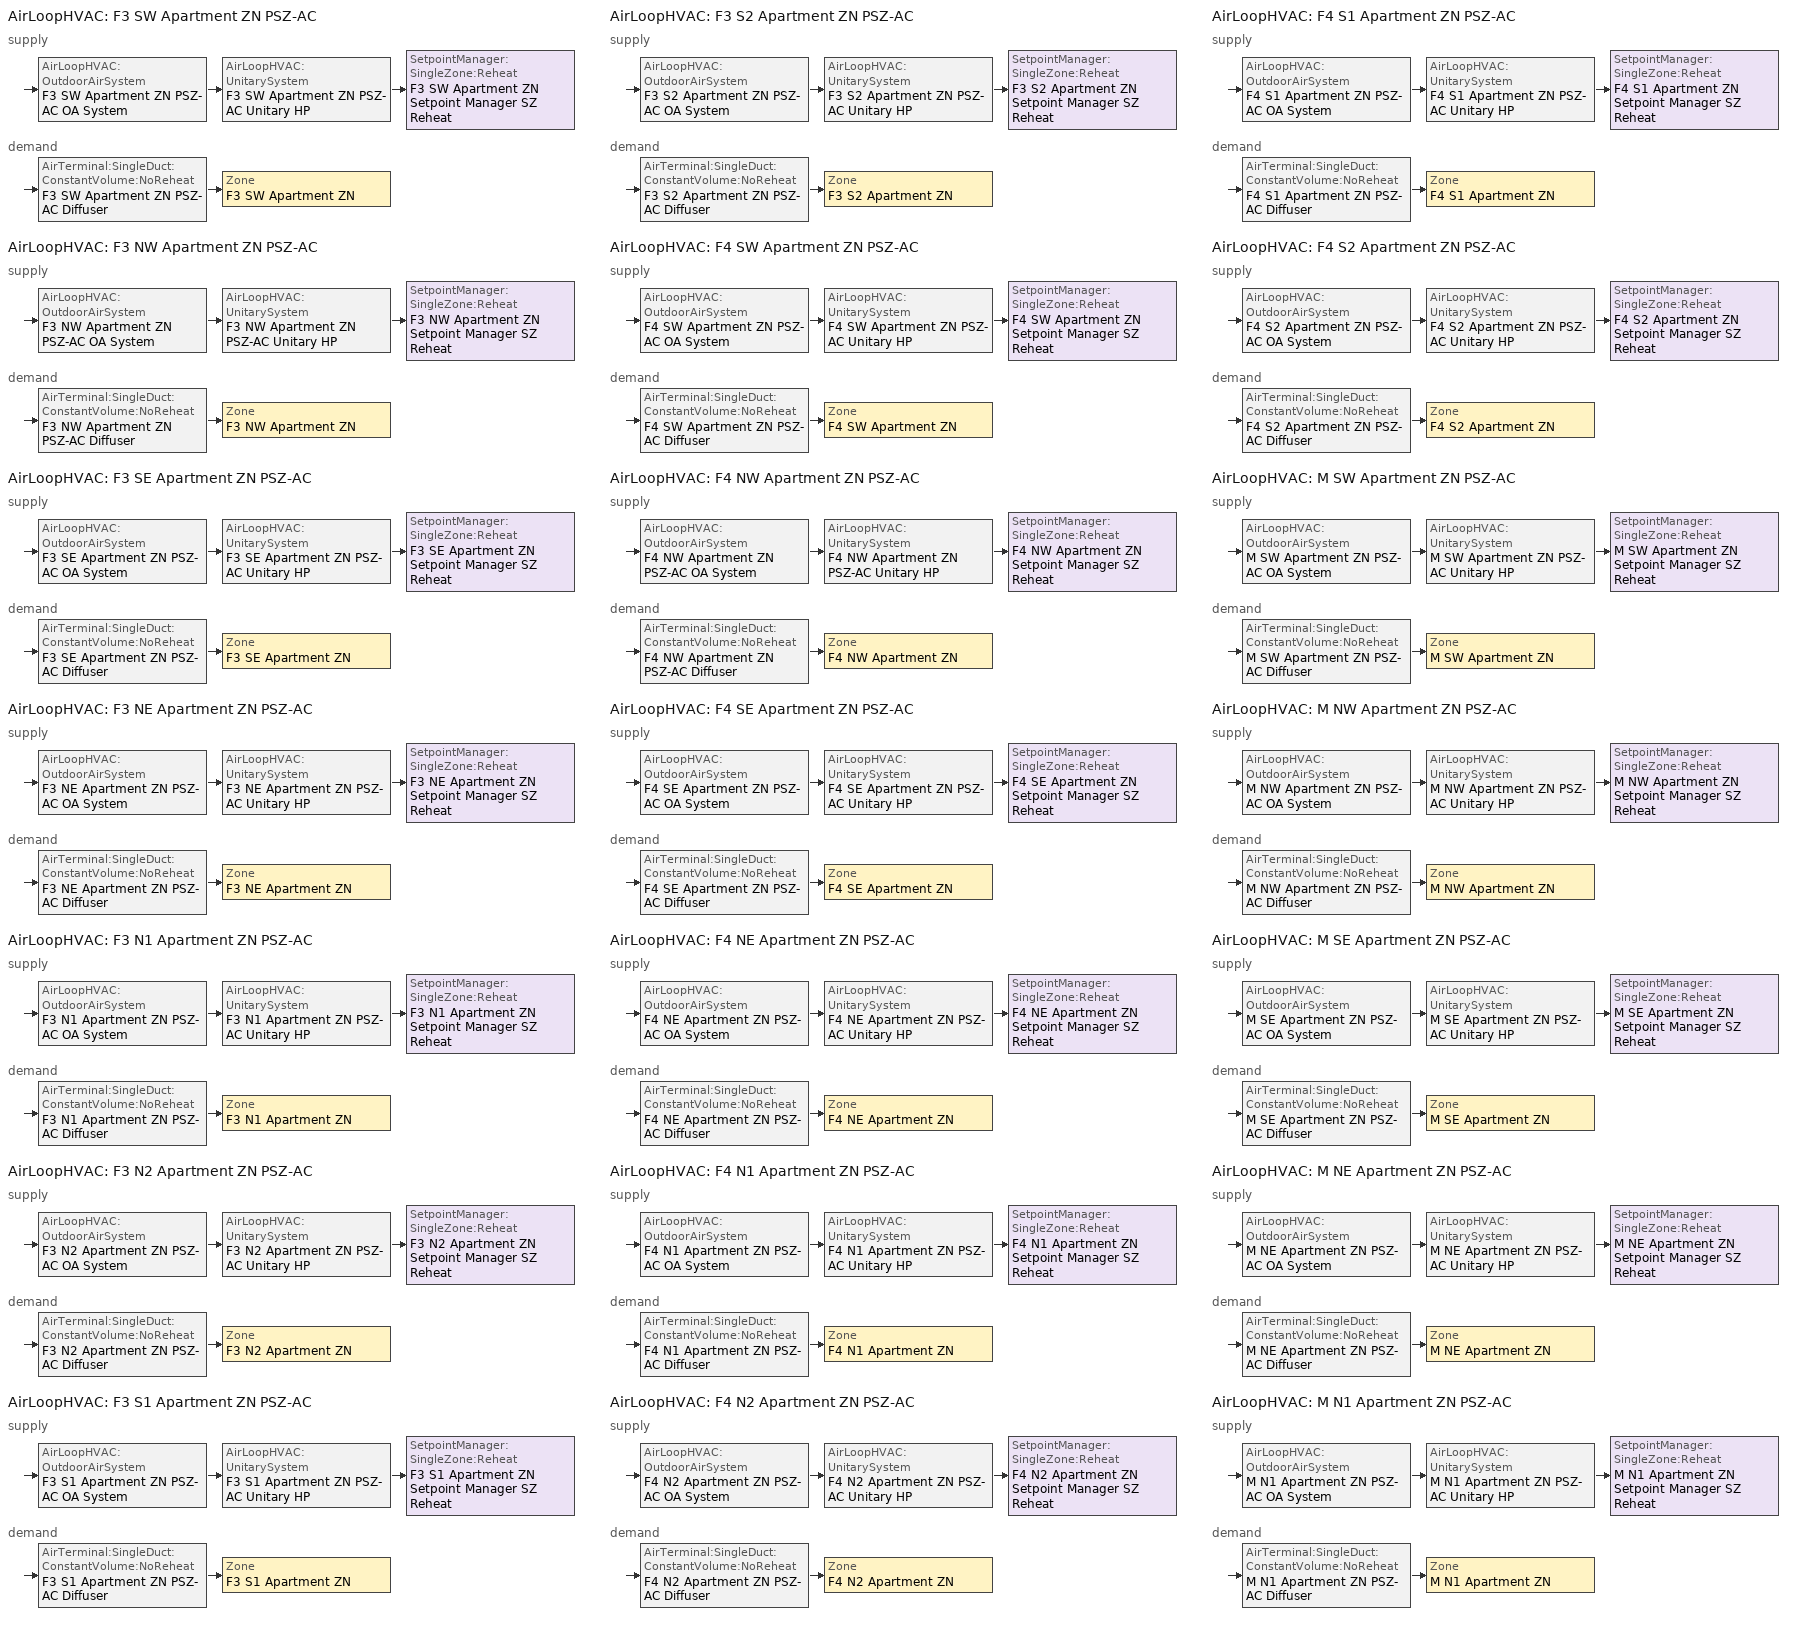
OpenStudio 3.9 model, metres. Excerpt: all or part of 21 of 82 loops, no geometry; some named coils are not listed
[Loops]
AirLoopHVAC 'F3 SW Apartment ZN PSZ-AC'
 supply: AirLoopHVAC:OutdoorAirSystem 'F3 SW Apartment ZN PSZ-AC OA System' > AirLoopHVAC:UnitarySystem 'F3 SW Apartment ZN PSZ-AC Unitary HP' > SetpointManager:SingleZone:Reheat 'F3 SW Apartment ZN Setpoint Manager SZ Reheat'
 demand: AirTerminal:SingleDuct:ConstantVolume:NoReheat 'F3 SW Apartment ZN PSZ-AC Diffuser' > Zone 'F3 SW Apartment ZN'
AirLoopHVAC 'F3 NW Apartment ZN PSZ-AC'
 supply: AirLoopHVAC:OutdoorAirSystem 'F3 NW Apartment ZN PSZ-AC OA System' > AirLoopHVAC:UnitarySystem 'F3 NW Apartment ZN PSZ-AC Unitary HP' > SetpointManager:SingleZone:Reheat 'F3 NW Apartment ZN Setpoint Manager SZ Reheat'
 demand: AirTerminal:SingleDuct:ConstantVolume:NoReheat 'F3 NW Apartment ZN PSZ-AC Diffuser' > Zone 'F3 NW Apartment ZN'
AirLoopHVAC 'F3 SE Apartment ZN PSZ-AC'
 supply: AirLoopHVAC:OutdoorAirSystem 'F3 SE Apartment ZN PSZ-AC OA System' > AirLoopHVAC:UnitarySystem 'F3 SE Apartment ZN PSZ-AC Unitary HP' > SetpointManager:SingleZone:Reheat 'F3 SE Apartment ZN Setpoint Manager SZ Reheat'
 demand: AirTerminal:SingleDuct:ConstantVolume:NoReheat 'F3 SE Apartment ZN PSZ-AC Diffuser' > Zone 'F3 SE Apartment ZN'
AirLoopHVAC 'F3 NE Apartment ZN PSZ-AC'
 supply: AirLoopHVAC:OutdoorAirSystem 'F3 NE Apartment ZN PSZ-AC OA System' > AirLoopHVAC:UnitarySystem 'F3 NE Apartment ZN PSZ-AC Unitary HP' > SetpointManager:SingleZone:Reheat 'F3 NE Apartment ZN Setpoint Manager SZ Reheat'
 demand: AirTerminal:SingleDuct:ConstantVolume:NoReheat 'F3 NE Apartment ZN PSZ-AC Diffuser' > Zone 'F3 NE Apartment ZN'
AirLoopHVAC 'F3 N1 Apartment ZN PSZ-AC'
 supply: AirLoopHVAC:OutdoorAirSystem 'F3 N1 Apartment ZN PSZ-AC OA System' > AirLoopHVAC:UnitarySystem 'F3 N1 Apartment ZN PSZ-AC Unitary HP' > SetpointManager:SingleZone:Reheat 'F3 N1 Apartment ZN Setpoint Manager SZ Reheat'
 demand: AirTerminal:SingleDuct:ConstantVolume:NoReheat 'F3 N1 Apartment ZN PSZ-AC Diffuser' > Zone 'F3 N1 Apartment ZN'
AirLoopHVAC 'F3 N2 Apartment ZN PSZ-AC'
 supply: AirLoopHVAC:OutdoorAirSystem 'F3 N2 Apartment ZN PSZ-AC OA System' > AirLoopHVAC:UnitarySystem 'F3 N2 Apartment ZN PSZ-AC Unitary HP' > SetpointManager:SingleZone:Reheat 'F3 N2 Apartment ZN Setpoint Manager SZ Reheat'
 demand: AirTerminal:SingleDuct:ConstantVolume:NoReheat 'F3 N2 Apartment ZN PSZ-AC Diffuser' > Zone 'F3 N2 Apartment ZN'
AirLoopHVAC 'F3 S1 Apartment ZN PSZ-AC'
 supply: AirLoopHVAC:OutdoorAirSystem 'F3 S1 Apartment ZN PSZ-AC OA System' > AirLoopHVAC:UnitarySystem 'F3 S1 Apartment ZN PSZ-AC Unitary HP' > SetpointManager:SingleZone:Reheat 'F3 S1 Apartment ZN Setpoint Manager SZ Reheat'
 demand: AirTerminal:SingleDuct:ConstantVolume:NoReheat 'F3 S1 Apartment ZN PSZ-AC Diffuser' > Zone 'F3 S1 Apartment ZN'
AirLoopHVAC 'F3 S2 Apartment ZN PSZ-AC'
 supply: AirLoopHVAC:OutdoorAirSystem 'F3 S2 Apartment ZN PSZ-AC OA System' > AirLoopHVAC:UnitarySystem 'F3 S2 Apartment ZN PSZ-AC Unitary HP' > SetpointManager:SingleZone:Reheat 'F3 S2 Apartment ZN Setpoint Manager SZ Reheat'
 demand: AirTerminal:SingleDuct:ConstantVolume:NoReheat 'F3 S2 Apartment ZN PSZ-AC Diffuser' > Zone 'F3 S2 Apartment ZN'
AirLoopHVAC 'F4 SW Apartment ZN PSZ-AC'
 supply: AirLoopHVAC:OutdoorAirSystem 'F4 SW Apartment ZN PSZ-AC OA System' > AirLoopHVAC:UnitarySystem 'F4 SW Apartment ZN PSZ-AC Unitary HP' > SetpointManager:SingleZone:Reheat 'F4 SW Apartment ZN Setpoint Manager SZ Reheat'
 demand: AirTerminal:SingleDuct:ConstantVolume:NoReheat 'F4 SW Apartment ZN PSZ-AC Diffuser' > Zone 'F4 SW Apartment ZN'
AirLoopHVAC 'F4 NW Apartment ZN PSZ-AC'
 supply: AirLoopHVAC:OutdoorAirSystem 'F4 NW Apartment ZN PSZ-AC OA System' > AirLoopHVAC:UnitarySystem 'F4 NW Apartment ZN PSZ-AC Unitary HP' > SetpointManager:SingleZone:Reheat 'F4 NW Apartment ZN Setpoint Manager SZ Reheat'
 demand: AirTerminal:SingleDuct:ConstantVolume:NoReheat 'F4 NW Apartment ZN PSZ-AC Diffuser' > Zone 'F4 NW Apartment ZN'
AirLoopHVAC 'F4 SE Apartment ZN PSZ-AC'
 supply: AirLoopHVAC:OutdoorAirSystem 'F4 SE Apartment ZN PSZ-AC OA System' > AirLoopHVAC:UnitarySystem 'F4 SE Apartment ZN PSZ-AC Unitary HP' > SetpointManager:SingleZone:Reheat 'F4 SE Apartment ZN Setpoint Manager SZ Reheat'
 demand: AirTerminal:SingleDuct:ConstantVolume:NoReheat 'F4 SE Apartment ZN PSZ-AC Diffuser' > Zone 'F4 SE Apartment ZN'
AirLoopHVAC 'F4 NE Apartment ZN PSZ-AC'
 supply: AirLoopHVAC:OutdoorAirSystem 'F4 NE Apartment ZN PSZ-AC OA System' > AirLoopHVAC:UnitarySystem 'F4 NE Apartment ZN PSZ-AC Unitary HP' > SetpointManager:SingleZone:Reheat 'F4 NE Apartment ZN Setpoint Manager SZ Reheat'
 demand: AirTerminal:SingleDuct:ConstantVolume:NoReheat 'F4 NE Apartment ZN PSZ-AC Diffuser' > Zone 'F4 NE Apartment ZN'
AirLoopHVAC 'F4 N1 Apartment ZN PSZ-AC'
 supply: AirLoopHVAC:OutdoorAirSystem 'F4 N1 Apartment ZN PSZ-AC OA System' > AirLoopHVAC:UnitarySystem 'F4 N1 Apartment ZN PSZ-AC Unitary HP' > SetpointManager:SingleZone:Reheat 'F4 N1 Apartment ZN Setpoint Manager SZ Reheat'
 demand: AirTerminal:SingleDuct:ConstantVolume:NoReheat 'F4 N1 Apartment ZN PSZ-AC Diffuser' > Zone 'F4 N1 Apartment ZN'
AirLoopHVAC 'F4 N2 Apartment ZN PSZ-AC'
 supply: AirLoopHVAC:OutdoorAirSystem 'F4 N2 Apartment ZN PSZ-AC OA System' > AirLoopHVAC:UnitarySystem 'F4 N2 Apartment ZN PSZ-AC Unitary HP' > SetpointManager:SingleZone:Reheat 'F4 N2 Apartment ZN Setpoint Manager SZ Reheat'
 demand: AirTerminal:SingleDuct:ConstantVolume:NoReheat 'F4 N2 Apartment ZN PSZ-AC Diffuser' > Zone 'F4 N2 Apartment ZN'
AirLoopHVAC 'F4 S1 Apartment ZN PSZ-AC'
 supply: AirLoopHVAC:OutdoorAirSystem 'F4 S1 Apartment ZN PSZ-AC OA System' > AirLoopHVAC:UnitarySystem 'F4 S1 Apartment ZN PSZ-AC Unitary HP' > SetpointManager:SingleZone:Reheat 'F4 S1 Apartment ZN Setpoint Manager SZ Reheat'
 demand: AirTerminal:SingleDuct:ConstantVolume:NoReheat 'F4 S1 Apartment ZN PSZ-AC Diffuser' > Zone 'F4 S1 Apartment ZN'
AirLoopHVAC 'F4 S2 Apartment ZN PSZ-AC'
 supply: AirLoopHVAC:OutdoorAirSystem 'F4 S2 Apartment ZN PSZ-AC OA System' > AirLoopHVAC:UnitarySystem 'F4 S2 Apartment ZN PSZ-AC Unitary HP' > SetpointManager:SingleZone:Reheat 'F4 S2 Apartment ZN Setpoint Manager SZ Reheat'
 demand: AirTerminal:SingleDuct:ConstantVolume:NoReheat 'F4 S2 Apartment ZN PSZ-AC Diffuser' > Zone 'F4 S2 Apartment ZN'
AirLoopHVAC 'M SW Apartment ZN PSZ-AC'
 supply: AirLoopHVAC:OutdoorAirSystem 'M SW Apartment ZN PSZ-AC OA System' > AirLoopHVAC:UnitarySystem 'M SW Apartment ZN PSZ-AC Unitary HP' > SetpointManager:SingleZone:Reheat 'M SW Apartment ZN Setpoint Manager SZ Reheat'
 demand: AirTerminal:SingleDuct:ConstantVolume:NoReheat 'M SW Apartment ZN PSZ-AC Diffuser' > Zone 'M SW Apartment ZN'
AirLoopHVAC 'M NW Apartment ZN PSZ-AC'
 supply: AirLoopHVAC:OutdoorAirSystem 'M NW Apartment ZN PSZ-AC OA System' > AirLoopHVAC:UnitarySystem 'M NW Apartment ZN PSZ-AC Unitary HP' > SetpointManager:SingleZone:Reheat 'M NW Apartment ZN Setpoint Manager SZ Reheat'
 demand: AirTerminal:SingleDuct:ConstantVolume:NoReheat 'M NW Apartment ZN PSZ-AC Diffuser' > Zone 'M NW Apartment ZN'
AirLoopHVAC 'M SE Apartment ZN PSZ-AC'
 supply: AirLoopHVAC:OutdoorAirSystem 'M SE Apartment ZN PSZ-AC OA System' > AirLoopHVAC:UnitarySystem 'M SE Apartment ZN PSZ-AC Unitary HP' > SetpointManager:SingleZone:Reheat 'M SE Apartment ZN Setpoint Manager SZ Reheat'
 demand: AirTerminal:SingleDuct:ConstantVolume:NoReheat 'M SE Apartment ZN PSZ-AC Diffuser' > Zone 'M SE Apartment ZN'
AirLoopHVAC 'M NE Apartment ZN PSZ-AC'
 supply: AirLoopHVAC:OutdoorAirSystem 'M NE Apartment ZN PSZ-AC OA System' > AirLoopHVAC:UnitarySystem 'M NE Apartment ZN PSZ-AC Unitary HP' > SetpointManager:SingleZone:Reheat 'M NE Apartment ZN Setpoint Manager SZ Reheat'
 demand: AirTerminal:SingleDuct:ConstantVolume:NoReheat 'M NE Apartment ZN PSZ-AC Diffuser' > Zone 'M NE Apartment ZN'
AirLoopHVAC 'M N1 Apartment ZN PSZ-AC'
 supply: AirLoopHVAC:OutdoorAirSystem 'M N1 Apartment ZN PSZ-AC OA System' > AirLoopHVAC:UnitarySystem 'M N1 Apartment ZN PSZ-AC Unitary HP' > SetpointManager:SingleZone:Reheat 'M N1 Apartment ZN Setpoint Manager SZ Reheat'
 demand: AirTerminal:SingleDuct:ConstantVolume:NoReheat 'M N1 Apartment ZN PSZ-AC Diffuser' > Zone 'M N1 Apartment ZN'
[Sizing:Zone] Zone Cooling Design Supply Air Temperature Input Method=SupplyAirTemperature; Zone Cooling Design Supply Air Temperature {C}=12.7778; Zone Cooling Design Supply Air Temperature Difference {deltaC}=11.11; Zone Heating Design Supply Air Temperature Input Method=SupplyAirTemperature; Zone Heating Design Supply Air Temperature {C}=50; Zone Heating Design Supply Air Temperature Difference {deltaC}=11.11; Zone Cooling Design Supply Air Humidity Ratio {kg-H2O/kg-air}=0.0085; Zone Heating Design Supply Air Humidity Ratio {kg-H2O/kg-air}=0.008; Cooling Design Air Flow Method=DesignDay; Heating Design Air Flow Method=DesignDay; Heating Maximum Air Flow Fraction=1; Account for Dedicated Outdoor Air System=No; Dedicated Outdoor Air System Control Strategy=NeutralSupplyAir; Dedicated Outdoor Air Low Setpoint Temperature for Design {C}=autosize; Dedicated Outdoor Air High Setpoint Temperature for Design {C}=autosize; Zone Load Sizing Method=Sensible Load Only No Latent Load; Zone Latent Cooling Design Supply Air Humidity Ratio Input Method=HumidityRatioDifference; Zone Cooling Design Supply Air Humidity Ratio Difference {kgWater/kgDryAir}=0.005; Zone Latent Heating Design Supply Air Humidity Ratio Input Method=HumidityRatioDifference; Zone Humidification Design Supply Air Humidity Ratio Difference {kgWater/kgDryAir}=0.005; Sizing Option=Coincident
F3 N1 Apartment ZN; F3 N2 Apartment ZN; F3 NE Apartment ZN; F3 NW Apartment ZN; F3 S1 Apartment ZN; F3 S2 Apartment ZN; F3 SE Apartment ZN; F3 SW Apartment ZN; F4 N1 Apartment ZN; F4 N2 Apartment ZN; F4 NE Apartment ZN; F4 NW Apartment ZN; F4 S1 Apartment ZN; F4 S2 Apartment ZN; F4 SE Apartment ZN; F4 SW Apartment ZN; M N1 Apartment ZN; M NE Apartment ZN; M NW Apartment ZN; M SE Apartment ZN; M SW Apartment ZN
[Zone equipment]
F3 N1 Apartment ZN: F3 N1 Apartment ZN PSZ-AC Diffuser, F3 N1 Apartment ZN Unit Ventilator
F3 N2 Apartment ZN: F3 N2 Apartment ZN PSZ-AC Diffuser, F3 N2 Apartment ZN Unit Ventilator
F3 NE Apartment ZN: F3 NE Apartment ZN PSZ-AC Diffuser, F3 NE Apartment ZN Unit Ventilator
F3 NW Apartment ZN: F3 NW Apartment ZN PSZ-AC Diffuser, F3 NW Apartment ZN Unit Ventilator
F3 S1 Apartment ZN: F3 S1 Apartment ZN PSZ-AC Diffuser, F3 S1 Apartment ZN Unit Ventilator
F3 S2 Apartment ZN: F3 S2 Apartment ZN PSZ-AC Diffuser, F3 S2 Apartment ZN Unit Ventilator
F3 SE Apartment ZN: F3 SE Apartment ZN PSZ-AC Diffuser, F3 SE Apartment ZN Unit Ventilator
F3 SW Apartment ZN: F3 SW Apartment ZN PSZ-AC Diffuser, F3 SW Apartment ZN Unit Ventilator
F4 N1 Apartment ZN: F4 N1 Apartment ZN PSZ-AC Diffuser, F4 N1 Apartment ZN Unit Ventilator
F4 N2 Apartment ZN: F4 N2 Apartment ZN PSZ-AC Diffuser, F4 N2 Apartment ZN Unit Ventilator
F4 NE Apartment ZN: F4 NE Apartment ZN PSZ-AC Diffuser, F4 NE Apartment ZN Unit Ventilator
F4 NW Apartment ZN: F4 NW Apartment ZN PSZ-AC Diffuser, F4 NW Apartment ZN Unit Ventilator
F4 S1 Apartment ZN: F4 S1 Apartment ZN PSZ-AC Diffuser, F4 S1 Apartment ZN Unit Ventilator
F4 S2 Apartment ZN: F4 S2 Apartment ZN PSZ-AC Diffuser, F4 S2 Apartment ZN Unit Ventilator
F4 SE Apartment ZN: F4 SE Apartment ZN PSZ-AC Diffuser, F4 SE Apartment ZN Unit Ventilator
F4 SW Apartment ZN: F4 SW Apartment ZN PSZ-AC Diffuser, F4 SW Apartment ZN Unit Ventilator
M N1 Apartment ZN: M N1 Apartment ZN PSZ-AC Diffuser, M N1 Apartment ZN Unit Ventilator
M NE Apartment ZN: M NE Apartment ZN PSZ-AC Diffuser, M NE Apartment ZN Unit Ventilator
M NW Apartment ZN: M NW Apartment ZN PSZ-AC Diffuser, M NW Apartment ZN Unit Ventilator
M SE Apartment ZN: M SE Apartment ZN PSZ-AC Diffuser, M SE Apartment ZN Unit Ventilator
M SW Apartment ZN: M SW Apartment ZN PSZ-AC Diffuser, M SW Apartment ZN Unit Ventilator
[AirLoopHVAC] Availability Schedule=Always On; Design Supply Air Flow Rate {m3/s}=autosize; Design Return Air Flow Fraction of Supply Air Flow=1
F3 SW Apartment ZN PSZ-AC; F3 NW Apartment ZN PSZ-AC; F3 SE Apartment ZN PSZ-AC; F3 NE Apartment ZN PSZ-AC; F3 N1 Apartment ZN PSZ-AC; F3 N2 Apartment ZN PSZ-AC; F3 S1 Apartment ZN PSZ-AC; F3 S2 Apartment ZN PSZ-AC; F4 SW Apartment ZN PSZ-AC; F4 NW Apartment ZN PSZ-AC; F4 SE Apartment ZN PSZ-AC; F4 NE Apartment ZN PSZ-AC; F4 N1 Apartment ZN PSZ-AC; F4 N2 Apartment ZN PSZ-AC; F4 S1 Apartment ZN PSZ-AC; F4 S2 Apartment ZN PSZ-AC; M SW Apartment ZN PSZ-AC; M NW Apartment ZN PSZ-AC; M SE Apartment ZN PSZ-AC; M NE Apartment ZN PSZ-AC; M N1 Apartment ZN PSZ-AC
[Sizing:System] Type of Load to Size On=Sensible; Design Outdoor Air Flow Rate {m3/s}=Autosize; Central Heating Maximum System Air Flow Ratio=1; Preheat Design Temperature {C}=7.22222; Preheat Design Humidity Ratio {kg-H2O/kg-Air}=0.008; Precool Design Temperature {C}=12.7778; Precool Design Humidity Ratio {kg-H2O/kg-Air}=0.008; Central Cooling Design Supply Air Temperature {C}=12.7778; Central Heating Design Supply Air Temperature {C}=50; Sizing Option=Coincident; 100% Outdoor Air in Cooling=No; 100% Outdoor Air in Heating=No; Central Cooling Design Supply Air Humidity Ratio {kg-H2O/kg-Air}=0.0085; Central Heating Design Supply Air Humidity Ratio {kg-H2O/kg-Air}=0.008; Cooling Design Air Flow Method=DesignDay; Heating Design Air Flow Method=DesignDay; System Outdoor Air Method=ZoneSum; Zone Maximum Outdoor Air Fraction=1; Cooling Supply Air Flow Rate Per Floor Area {m3/s-m2}=0.00996765; Cooling Fraction of Autosized Cooling Supply Air Flow Rate=1; Cooling Supply Air Flow Rate Per Unit Cooling Capacity {m3/s-W}=3.94755e-05; Heating Supply Air Flow Rate Per Floor Area {m3/s-m2}=0.00996765; Heating Fraction of Autosized Heating Supply Air Flow Rate=1; Heating Fraction of Autosized Cooling Supply Air Flow Rate=1; Heating Supply Air Flow Rate Per Unit Heating Capacity {m3/s-W}=3.15882e-05; Cooling Design Capacity Method=CoolingDesignCapacity; Cooling Design Capacity {W}=autosize; Cooling Design Capacity Per Floor Area {W/m2}=234.7; Fraction of Autosized Cooling Design Capacity=1; Heating Design Capacity Method=HeatingDesignCapacity; Heating Design Capacity {W}=autosize; Heating Design Capacity Per Floor Area {W/m2}=157; Fraction of Autosized Heating Design Capacity=1; Central Cooling Capacity Control Method=OnOff; Occupant Diversity=autosize
F3 SW Apartment ZN PSZ-AC; F3 NW Apartment ZN PSZ-AC; F3 SE Apartment ZN PSZ-AC; F3 NE Apartment ZN PSZ-AC; F3 N1 Apartment ZN PSZ-AC; F3 N2 Apartment ZN PSZ-AC; F3 S1 Apartment ZN PSZ-AC; F3 S2 Apartment ZN PSZ-AC; F4 SW Apartment ZN PSZ-AC; F4 NW Apartment ZN PSZ-AC; F4 SE Apartment ZN PSZ-AC; F4 NE Apartment ZN PSZ-AC; F4 N1 Apartment ZN PSZ-AC; F4 N2 Apartment ZN PSZ-AC; F4 S1 Apartment ZN PSZ-AC; F4 S2 Apartment ZN PSZ-AC; M SW Apartment ZN PSZ-AC; M NW Apartment ZN PSZ-AC; M SE Apartment ZN PSZ-AC; M NE Apartment ZN PSZ-AC; M N1 Apartment ZN PSZ-AC
[SetpointManager:SingleZone:Reheat] Minimum Supply Air Temperature {C}=12.7778; Maximum Supply Air Temperature {C}=50
Name | Control Zone | Setpoint Node or NodeList
F3 SW Apartment ZN Setpoint Manager SZ Reheat | F3 SW Apartment ZN | F3 SW Apartment ZN PSZ-AC Supply Outlet Node
F3 NW Apartment ZN Setpoint Manager SZ Reheat | F3 NW Apartment ZN | F3 NW Apartment ZN PSZ-AC Supply Outlet Node
F3 SE Apartment ZN Setpoint Manager SZ Reheat | F3 SE Apartment ZN | F3 SE Apartment ZN PSZ-AC Supply Outlet Node
F3 NE Apartment ZN Setpoint Manager SZ Reheat | F3 NE Apartment ZN | F3 NE Apartment ZN PSZ-AC Supply Outlet Node
F3 N1 Apartment ZN Setpoint Manager SZ Reheat | F3 N1 Apartment ZN | F3 N1 Apartment ZN PSZ-AC Supply Outlet Node
F3 N2 Apartment ZN Setpoint Manager SZ Reheat | F3 N2 Apartment ZN | F3 N2 Apartment ZN PSZ-AC Supply Outlet Node
F3 S1 Apartment ZN Setpoint Manager SZ Reheat | F3 S1 Apartment ZN | F3 S1 Apartment ZN PSZ-AC Supply Outlet Node
F3 S2 Apartment ZN Setpoint Manager SZ Reheat | F3 S2 Apartment ZN | F3 S2 Apartment ZN PSZ-AC Supply Outlet Node
F4 SW Apartment ZN Setpoint Manager SZ Reheat | F4 SW Apartment ZN | F4 SW Apartment ZN PSZ-AC Supply Outlet Node
F4 NW Apartment ZN Setpoint Manager SZ Reheat | F4 NW Apartment ZN | F4 NW Apartment ZN PSZ-AC Supply Outlet Node
F4 SE Apartment ZN Setpoint Manager SZ Reheat | F4 SE Apartment ZN | F4 SE Apartment ZN PSZ-AC Supply Outlet Node
F4 NE Apartment ZN Setpoint Manager SZ Reheat | F4 NE Apartment ZN | F4 NE Apartment ZN PSZ-AC Supply Outlet Node
F4 N1 Apartment ZN Setpoint Manager SZ Reheat | F4 N1 Apartment ZN | F4 N1 Apartment ZN PSZ-AC Supply Outlet Node
F4 N2 Apartment ZN Setpoint Manager SZ Reheat | F4 N2 Apartment ZN | F4 N2 Apartment ZN PSZ-AC Supply Outlet Node
F4 S1 Apartment ZN Setpoint Manager SZ Reheat | F4 S1 Apartment ZN | F4 S1 Apartment ZN PSZ-AC Supply Outlet Node
F4 S2 Apartment ZN Setpoint Manager SZ Reheat | F4 S2 Apartment ZN | F4 S2 Apartment ZN PSZ-AC Supply Outlet Node
M SW Apartment ZN Setpoint Manager SZ Reheat | M SW Apartment ZN | M SW Apartment ZN PSZ-AC Supply Outlet Node
M NW Apartment ZN Setpoint Manager SZ Reheat | M NW Apartment ZN | M NW Apartment ZN PSZ-AC Supply Outlet Node
M SE Apartment ZN Setpoint Manager SZ Reheat | M SE Apartment ZN | M SE Apartment ZN PSZ-AC Supply Outlet Node
M NE Apartment ZN Setpoint Manager SZ Reheat | M NE Apartment ZN | M NE Apartment ZN PSZ-AC Supply Outlet Node
M N1 Apartment ZN Setpoint Manager SZ Reheat | M N1 Apartment ZN | M N1 Apartment ZN PSZ-AC Supply Outlet Node
[Coil:Heating:Electric] Availability Schedule=Always On Discrete; Efficiency=1
F3 SW Apartment ZN PSZ-AC Electric Backup Htg Coil; F3 NW Apartment ZN PSZ-AC Electric Backup Htg Coil; F3 SE Apartment ZN PSZ-AC Electric Backup Htg Coil; F3 NE Apartment ZN PSZ-AC Electric Backup Htg Coil; F3 N1 Apartment ZN PSZ-AC Electric Backup Htg Coil; F3 N2 Apartment ZN PSZ-AC Electric Backup Htg Coil; F3 S1 Apartment ZN PSZ-AC Electric Backup Htg Coil; F3 S2 Apartment ZN PSZ-AC Electric Backup Htg Coil; F4 SW Apartment ZN PSZ-AC Electric Backup Htg Coil; F4 NW Apartment ZN PSZ-AC Electric Backup Htg Coil; F4 SE Apartment ZN PSZ-AC Electric Backup Htg Coil; F4 NE Apartment ZN PSZ-AC Electric Backup Htg Coil; F4 N1 Apartment ZN PSZ-AC Electric Backup Htg Coil; F4 N2 Apartment ZN PSZ-AC Electric Backup Htg Coil; F4 S1 Apartment ZN PSZ-AC Electric Backup Htg Coil; F4 S2 Apartment ZN PSZ-AC Electric Backup Htg Coil; M SW Apartment ZN PSZ-AC Electric Backup Htg Coil; M NW Apartment ZN PSZ-AC Electric Backup Htg Coil; M SE Apartment ZN PSZ-AC Electric Backup Htg Coil; M NE Apartment ZN PSZ-AC Electric Backup Htg Coil; M N1 Apartment ZN PSZ-AC Electric Backup Htg Coil
[Fan:OnOff] Availability Schedule=Always On Discrete; Fan Total Efficiency=0.53625; Maximum Flow Rate {m3/s}=autosize; Motor Efficiency=0.825; Motor In Airstream Fraction=1
Name | Pressure Rise {Pa} | Fan Power Ratio Function of Speed Ratio Curve | Fan Efficiency Ratio Function of Speed Ratio Curve
F3 SW Apartment ZN PSZ-AC Fan | 622.722 | Fan On Off Power Curve 15 | Fan On Off Efficiency Curve 15
F3 NW Apartment ZN PSZ-AC Fan | 622.722 | Fan On Off Power Curve 16 | Fan On Off Efficiency Curve 16
F3 SE Apartment ZN PSZ-AC Fan | 622.722 | Fan On Off Power Curve 17 | Fan On Off Efficiency Curve 17
F3 NE Apartment ZN PSZ-AC Fan | 622.722 | Fan On Off Power Curve 18 | Fan On Off Efficiency Curve 18
F3 N1 Apartment ZN PSZ-AC Fan | 622.722 | Fan On Off Power Curve 19 | Fan On Off Efficiency Curve 19
F3 N2 Apartment ZN PSZ-AC Fan | 622.722 | Fan On Off Power Curve 20 | Fan On Off Efficiency Curve 20
F3 S1 Apartment ZN PSZ-AC Fan | 622.722 | Fan On Off Power Curve 21 | Fan On Off Efficiency Curve 21
F3 S2 Apartment ZN PSZ-AC Fan | 622.722 | Fan On Off Power Curve 22 | Fan On Off Efficiency Curve 22
F4 SW Apartment ZN PSZ-AC Fan | 622.722 | Fan On Off Power Curve 23 | Fan On Off Efficiency Curve 23
F4 NW Apartment ZN PSZ-AC Fan | 622.722 | Fan On Off Power Curve 24 | Fan On Off Efficiency Curve 24
F4 SE Apartment ZN PSZ-AC Fan | 622.722 | Fan On Off Power Curve 25 | Fan On Off Efficiency Curve 25
F4 NE Apartment ZN PSZ-AC Fan | 622.722 | Fan On Off Power Curve 26 | Fan On Off Efficiency Curve 26
F4 N1 Apartment ZN PSZ-AC Fan | 622.722 | Fan On Off Power Curve 27 | Fan On Off Efficiency Curve 27
F4 N2 Apartment ZN PSZ-AC Fan | 622.722 | Fan On Off Power Curve 28 | Fan On Off Efficiency Curve 28
F4 S1 Apartment ZN PSZ-AC Fan | 622.722 | Fan On Off Power Curve 29 | Fan On Off Efficiency Curve 29
F4 S2 Apartment ZN PSZ-AC Fan | 622.722 | Fan On Off Power Curve 30 | Fan On Off Efficiency Curve 30
M SW Apartment ZN PSZ-AC Fan | 622.722 | Fan On Off Power Curve 31 | Fan On Off Efficiency Curve 31
M NW Apartment ZN PSZ-AC Fan | 622.722 | Fan On Off Power Curve 32 | Fan On Off Efficiency Curve 32
M SE Apartment ZN PSZ-AC Fan | 622.722 | Fan On Off Power Curve 33 | Fan On Off Efficiency Curve 33
M NE Apartment ZN PSZ-AC Fan | 622.722 | Fan On Off Power Curve 34 | Fan On Off Efficiency Curve 34
M N1 Apartment ZN PSZ-AC Fan | 622.722 | Fan On Off Power Curve 35 | Fan On Off Efficiency Curve 35
F4 S1 Apartment ZN Ventilator Supply Fan | 233.6875 | Fan On Off Power Curve 92 | Fan On Off Efficiency Curve 92
F4 NE Apartment ZN Ventilator Supply Fan | 233.6875 | Fan On Off Power Curve 94 | Fan On Off Efficiency Curve 94
F4 N1 Apartment ZN Ventilator Supply Fan | 233.6875 | Fan On Off Power Curve 95 | Fan On Off Efficiency Curve 95
F4 NW Apartment ZN Ventilator Supply Fan | 233.6875 | Fan On Off Power Curve 97 | Fan On Off Efficiency Curve 97
F3 S2 Apartment ZN Ventilator Supply Fan | 233.6875 | Fan On Off Power Curve 99 | Fan On Off Efficiency Curve 99
M SE Apartment ZN Ventilator Supply Fan | 233.6875 | Fan On Off Power Curve 101 | Fan On Off Efficiency Curve 101
F3 N2 Apartment ZN Ventilator Supply Fan | 233.6875 | Fan On Off Power Curve 103 | Fan On Off Efficiency Curve 103
F3 NE Apartment ZN Ventilator Supply Fan | 233.6875 | Fan On Off Power Curve 104 | Fan On Off Efficiency Curve 104
F3 SW Apartment ZN Ventilator Supply Fan | 233.6875 | Fan On Off Power Curve 105 | Fan On Off Efficiency Curve 105
F3 N1 Apartment ZN Ventilator Supply Fan | 233.6875 | Fan On Off Power Curve 106 | Fan On Off Efficiency Curve 106
F4 SW Apartment ZN Ventilator Supply Fan | 233.6875 | Fan On Off Power Curve 108 | Fan On Off Efficiency Curve 108
M NW Apartment ZN Ventilator Supply Fan | 233.6875 | Fan On Off Power Curve 114 | Fan On Off Efficiency Curve 114
F4 SE Apartment ZN Ventilator Supply Fan | 233.6875 | Fan On Off Power Curve 122 | Fan On Off Efficiency Curve 122
F3 NW Apartment ZN Ventilator Supply Fan | 233.6875 | Fan On Off Power Curve 123 | Fan On Off Efficiency Curve 123
F4 S2 Apartment ZN Ventilator Supply Fan | 233.6875 | Fan On Off Power Curve 129 | Fan On Off Efficiency Curve 129
M SW Apartment ZN Ventilator Supply Fan | 233.6875 | Fan On Off Power Curve 130 | Fan On Off Efficiency Curve 130
F3 SE Apartment ZN Ventilator Supply Fan | 233.6875 | Fan On Off Power Curve 131 | Fan On Off Efficiency Curve 131
M N1 Apartment ZN Ventilator Supply Fan | 233.6875 | Fan On Off Power Curve 132 | Fan On Off Efficiency Curve 132
F4 N2 Apartment ZN Ventilator Supply Fan | 233.6875 | Fan On Off Power Curve 133 | Fan On Off Efficiency Curve 133
F3 S1 Apartment ZN Ventilator Supply Fan | 233.6875 | Fan On Off Power Curve 145 | Fan On Off Efficiency Curve 145
M NE Apartment ZN Ventilator Supply Fan | 233.6875 | Fan On Off Power Curve 157 | Fan On Off Efficiency Curve 157
[AirLoopHVAC:UnitarySystem] Control Type=Load; Dehumidification Control Type=None; Availability Schedule=Always On; Fan Placement=BlowThrough; Supply Air Fan Operating Mode Schedule=Always Off Discrete; DX Heating Coil Sizing Ratio=1; Use DOAS DX Cooling Coil=No; DOAS DX Cooling Coil Leaving Minimum Air Temperature {C}=2; Latent Load Control=SensibleOnlyLoadControl; Supply Air Flow Rate Method During Cooling Operation=SupplyAirFlowRate; Supply Air Flow Rate During Cooling Operation {m3/s}=Autosize; Supply Air Flow Rate Method During Heating Operation=SupplyAirFlowRate; Supply Air Flow Rate During Heating Operation {m3/s}=Autosize; Supply Air Flow Rate Method When No Cooling or Heating is Required=SupplyAirFlowRate; Supply Air Flow Rate When No Cooling or Heating is Required {m3/s}=Autosize; No Load Supply Air Flow Rate Control Set To Low Speed=Yes; Maximum Supply Air Temperature {C}=50; Maximum Outdoor Dry-Bulb Temperature for Supplemental Heater Operation {C}=4.44444; Ancilliary On-Cycle Electric Power {W}=0; Ancilliary Off-Cycle Electric Power {W}=0
Name | Controlling Zone or Thermostat Location | Supply Fan | Heating Coil | Cooling Coil | Supplemental Heating Coil
F3 SW Apartment ZN PSZ-AC Unitary HP | F3 SW Apartment ZN | F3 SW Apartment ZN PSZ-AC Fan | F3 SW Apartment ZN PSZ-AC Water-to-Air HP Htg Coil 17 Clg kBtu/hr 4.2COPH | F3 SW Apartment ZN PSZ-AC Water-to-Air HP Clg Coil 17kBtu/hr 11.2EER | F3 SW Apartment ZN PSZ-AC Electric Backup Htg Coil
F3 NW Apartment ZN PSZ-AC Unitary HP | F3 NW Apartment ZN | F3 NW Apartment ZN PSZ-AC Fan | F3 NW Apartment ZN PSZ-AC Water-to-Air HP Htg Coil 16 Clg kBtu/hr 4.2COPH | F3 NW Apartment ZN PSZ-AC Water-to-Air HP Clg Coil 16kBtu/hr 11.2EER | F3 NW Apartment ZN PSZ-AC Electric Backup Htg Coil
F3 SE Apartment ZN PSZ-AC Unitary HP | F3 SE Apartment ZN | F3 SE Apartment ZN PSZ-AC Fan | F3 SE Apartment ZN PSZ-AC Water-to-Air HP Htg Coil 15 Clg kBtu/hr 4.2COPH | F3 SE Apartment ZN PSZ-AC Water-to-Air HP Clg Coil 15kBtu/hr 11.2EER | F3 SE Apartment ZN PSZ-AC Electric Backup Htg Coil
F3 NE Apartment ZN PSZ-AC Unitary HP | F3 NE Apartment ZN | F3 NE Apartment ZN PSZ-AC Fan | F3 NE Apartment ZN PSZ-AC Water-to-Air HP Htg Coil 13 Clg kBtu/hr 4.2COPH | F3 NE Apartment ZN PSZ-AC Water-to-Air HP Clg Coil 13kBtu/hr 11.2EER | F3 NE Apartment ZN PSZ-AC Electric Backup Htg Coil
F3 N1 Apartment ZN PSZ-AC Unitary HP | F3 N1 Apartment ZN | F3 N1 Apartment ZN PSZ-AC Fan | F3 N1 Apartment ZN PSZ-AC Water-to-Air HP Htg Coil 10 Clg kBtu/hr 4.2COPH | F3 N1 Apartment ZN PSZ-AC Water-to-Air HP Clg Coil 10kBtu/hr 11.2EER | F3 N1 Apartment ZN PSZ-AC Electric Backup Htg Coil
F3 N2 Apartment ZN PSZ-AC Unitary HP | F3 N2 Apartment ZN | F3 N2 Apartment ZN PSZ-AC Fan | F3 N2 Apartment ZN PSZ-AC Water-to-Air HP Htg Coil 10 Clg kBtu/hr 4.2COPH | F3 N2 Apartment ZN PSZ-AC Water-to-Air HP Clg Coil 10kBtu/hr 11.2EER | F3 N2 Apartment ZN PSZ-AC Electric Backup Htg Coil
F3 S1 Apartment ZN PSZ-AC Unitary HP | F3 S1 Apartment ZN | F3 S1 Apartment ZN PSZ-AC Fan | F3 S1 Apartment ZN PSZ-AC Water-to-Air HP Htg Coil 12 Clg kBtu/hr 4.2COPH | F3 S1 Apartment ZN PSZ-AC Water-to-Air HP Clg Coil 12kBtu/hr 11.2EER | F3 S1 Apartment ZN PSZ-AC Electric Backup Htg Coil
F3 S2 Apartment ZN PSZ-AC Unitary HP | F3 S2 Apartment ZN | F3 S2 Apartment ZN PSZ-AC Fan | F3 S2 Apartment ZN PSZ-AC Water-to-Air HP Htg Coil 12 Clg kBtu/hr 4.2COPH | F3 S2 Apartment ZN PSZ-AC Water-to-Air HP Clg Coil 12kBtu/hr 11.2EER | F3 S2 Apartment ZN PSZ-AC Electric Backup Htg Coil
F4 SW Apartment ZN PSZ-AC Unitary HP | F4 SW Apartment ZN | F4 SW Apartment ZN PSZ-AC Fan | F4 SW Apartment ZN PSZ-AC Water-to-Air HP Htg Coil 17 Clg kBtu/hr 4.2COPH | F4 SW Apartment ZN PSZ-AC Water-to-Air HP Clg Coil 17kBtu/hr 11.2EER | F4 SW Apartment ZN PSZ-AC Electric Backup Htg Coil
F4 NW Apartment ZN PSZ-AC Unitary HP | F4 NW Apartment ZN | F4 NW Apartment ZN PSZ-AC Fan | F4 NW Apartment ZN PSZ-AC Water-to-Air HP Htg Coil 16 Clg kBtu/hr 4.2COPH | F4 NW Apartment ZN PSZ-AC Water-to-Air HP Clg Coil 16kBtu/hr 11.2EER | F4 NW Apartment ZN PSZ-AC Electric Backup Htg Coil
F4 SE Apartment ZN PSZ-AC Unitary HP | F4 SE Apartment ZN | F4 SE Apartment ZN PSZ-AC Fan | F4 SE Apartment ZN PSZ-AC Water-to-Air HP Htg Coil 15 Clg kBtu/hr 4.2COPH | F4 SE Apartment ZN PSZ-AC Water-to-Air HP Clg Coil 15kBtu/hr 11.2EER | F4 SE Apartment ZN PSZ-AC Electric Backup Htg Coil
F4 NE Apartment ZN PSZ-AC Unitary HP | F4 NE Apartment ZN | F4 NE Apartment ZN PSZ-AC Fan | F4 NE Apartment ZN PSZ-AC Water-to-Air HP Htg Coil 13 Clg kBtu/hr 4.2COPH | F4 NE Apartment ZN PSZ-AC Water-to-Air HP Clg Coil 13kBtu/hr 11.2EER | F4 NE Apartment ZN PSZ-AC Electric Backup Htg Coil
F4 N1 Apartment ZN PSZ-AC Unitary HP | F4 N1 Apartment ZN | F4 N1 Apartment ZN PSZ-AC Fan | F4 N1 Apartment ZN PSZ-AC Water-to-Air HP Htg Coil 10 Clg kBtu/hr 4.2COPH | F4 N1 Apartment ZN PSZ-AC Water-to-Air HP Clg Coil 10kBtu/hr 11.2EER | F4 N1 Apartment ZN PSZ-AC Electric Backup Htg Coil
F4 N2 Apartment ZN PSZ-AC Unitary HP | F4 N2 Apartment ZN | F4 N2 Apartment ZN PSZ-AC Fan | F4 N2 Apartment ZN PSZ-AC Water-to-Air HP Htg Coil 10 Clg kBtu/hr 4.2COPH | F4 N2 Apartment ZN PSZ-AC Water-to-Air HP Clg Coil 10kBtu/hr 11.2EER | F4 N2 Apartment ZN PSZ-AC Electric Backup Htg Coil
F4 S1 Apartment ZN PSZ-AC Unitary HP | F4 S1 Apartment ZN | F4 S1 Apartment ZN PSZ-AC Fan | F4 S1 Apartment ZN PSZ-AC Water-to-Air HP Htg Coil 12 Clg kBtu/hr 4.2COPH | F4 S1 Apartment ZN PSZ-AC Water-to-Air HP Clg Coil 12kBtu/hr 11.2EER | F4 S1 Apartment ZN PSZ-AC Electric Backup Htg Coil
F4 S2 Apartment ZN PSZ-AC Unitary HP | F4 S2 Apartment ZN | F4 S2 Apartment ZN PSZ-AC Fan | F4 S2 Apartment ZN PSZ-AC Water-to-Air HP Htg Coil 12 Clg kBtu/hr 4.2COPH | F4 S2 Apartment ZN PSZ-AC Water-to-Air HP Clg Coil 12kBtu/hr 11.2EER | F4 S2 Apartment ZN PSZ-AC Electric Backup Htg Coil
M SW Apartment ZN PSZ-AC Unitary HP | M SW Apartment ZN | M SW Apartment ZN PSZ-AC Fan | M SW Apartment ZN PSZ-AC Water-to-Air HP Htg Coil 17 Clg kBtu/hr 4.2COPH | M SW Apartment ZN PSZ-AC Water-to-Air HP Clg Coil 17kBtu/hr 11.2EER | M SW Apartment ZN PSZ-AC Electric Backup Htg Coil
M NW Apartment ZN PSZ-AC Unitary HP | M NW Apartment ZN | M NW Apartment ZN PSZ-AC Fan | M NW Apartment ZN PSZ-AC Water-to-Air HP Htg Coil 16 Clg kBtu/hr 4.2COPH | M NW Apartment ZN PSZ-AC Water-to-Air HP Clg Coil 16kBtu/hr 11.2EER | M NW Apartment ZN PSZ-AC Electric Backup Htg Coil
M SE Apartment ZN PSZ-AC Unitary HP | M SE Apartment ZN | M SE Apartment ZN PSZ-AC Fan | M SE Apartment ZN PSZ-AC Water-to-Air HP Htg Coil 15 Clg kBtu/hr 4.2COPH | M SE Apartment ZN PSZ-AC Water-to-Air HP Clg Coil 15kBtu/hr 11.2EER | M SE Apartment ZN PSZ-AC Electric Backup Htg Coil
M NE Apartment ZN PSZ-AC Unitary HP | M NE Apartment ZN | M NE Apartment ZN PSZ-AC Fan | M NE Apartment ZN PSZ-AC Water-to-Air HP Htg Coil 13 Clg kBtu/hr 4.2COPH | M NE Apartment ZN PSZ-AC Water-to-Air HP Clg Coil 13kBtu/hr 11.2EER | M NE Apartment ZN PSZ-AC Electric Backup Htg Coil
M N1 Apartment ZN PSZ-AC Unitary HP | M N1 Apartment ZN | M N1 Apartment ZN PSZ-AC Fan | M N1 Apartment ZN PSZ-AC Water-to-Air HP Htg Coil 10 Clg kBtu/hr 4.2COPH | M N1 Apartment ZN PSZ-AC Water-to-Air HP Clg Coil 10kBtu/hr 11.2EER | M N1 Apartment ZN PSZ-AC Electric Backup Htg Coil
[Controller:OutdoorAir] Minimum Outdoor Air Flow Rate {m3/s}=autosize; Maximum Outdoor Air Flow Rate {m3/s}=Autosize; Economizer Control Type=NoEconomizer; Economizer Control Action Type=ModulateFlow; Economizer Maximum Limit Dry-Bulb Temperature {C}=28; Economizer Maximum Limit Enthalpy {J/kg}=64000; Lockout Type=LockoutWithCompressor; Minimum Limit Type=FixedMinimum; Minimum Outdoor Air Schedule=Always Off Discrete; High Humidity Control=No; High Humidity Outdoor Air Flow Ratio=1; Control High Indoor Humidity Based on Outdoor Humidity Ratio=Yes; Heat Recovery Bypass Control Type=BypassWhenWithinEconomizerLimits; Economizer Operation Staging=InterlockedWithMechanicalCooling
Name | Controller Mechanical Ventilation
F3 SW Apartment ZN PSZ-AC OA System Controller | Controller Mechanical Ventilation 16
F3 NW Apartment ZN PSZ-AC OA System Controller | Controller Mechanical Ventilation 17
F3 SE Apartment ZN PSZ-AC OA System Controller | Controller Mechanical Ventilation 18
F3 NE Apartment ZN PSZ-AC OA System Controller | Controller Mechanical Ventilation 19
F3 N1 Apartment ZN PSZ-AC OA System Controller | Controller Mechanical Ventilation 20
F3 N2 Apartment ZN PSZ-AC OA System Controller | Controller Mechanical Ventilation 21
F3 S1 Apartment ZN PSZ-AC OA System Controller | Controller Mechanical Ventilation 22
F3 S2 Apartment ZN PSZ-AC OA System Controller | Controller Mechanical Ventilation 23
F4 SW Apartment ZN PSZ-AC OA System Controller | Controller Mechanical Ventilation 24
F4 NW Apartment ZN PSZ-AC OA System Controller | Controller Mechanical Ventilation 25
F4 SE Apartment ZN PSZ-AC OA System Controller | Controller Mechanical Ventilation 26
F4 NE Apartment ZN PSZ-AC OA System Controller | Controller Mechanical Ventilation 27
F4 N1 Apartment ZN PSZ-AC OA System Controller | Controller Mechanical Ventilation 28
F4 N2 Apartment ZN PSZ-AC OA System Controller | Controller Mechanical Ventilation 29
F4 S1 Apartment ZN PSZ-AC OA System Controller | Controller Mechanical Ventilation 30
F4 S2 Apartment ZN PSZ-AC OA System Controller | Controller Mechanical Ventilation 31
M SW Apartment ZN PSZ-AC OA System Controller | Controller Mechanical Ventilation 32
M NW Apartment ZN PSZ-AC OA System Controller | Controller Mechanical Ventilation 33
M SE Apartment ZN PSZ-AC OA System Controller | Controller Mechanical Ventilation 34
M NE Apartment ZN PSZ-AC OA System Controller | Controller Mechanical Ventilation 35
M N1 Apartment ZN PSZ-AC OA System Controller | Controller Mechanical Ventilation 36
[Controller:MechanicalVentilation] Availability Schedule=Always On Discrete
Controller Mechanical Ventilation 16; Controller Mechanical Ventilation 17; Controller Mechanical Ventilation 18; Controller Mechanical Ventilation 19; Controller Mechanical Ventilation 20; Controller Mechanical Ventilation 21; Controller Mechanical Ventilation 22; Controller Mechanical Ventilation 23; Controller Mechanical Ventilation 24; Controller Mechanical Ventilation 25; Controller Mechanical Ventilation 26; Controller Mechanical Ventilation 27; Controller Mechanical Ventilation 28; Controller Mechanical Ventilation 29; Controller Mechanical Ventilation 30; Controller Mechanical Ventilation 31; Controller Mechanical Ventilation 32; Controller Mechanical Ventilation 33; Controller Mechanical Ventilation 34; Controller Mechanical Ventilation 35; Controller Mechanical Ventilation 36
[AirLoopHVAC:OutdoorAirSystem]
Name | Controller
F3 SW Apartment ZN PSZ-AC OA System | F3 SW Apartment ZN PSZ-AC OA System Controller
F3 NW Apartment ZN PSZ-AC OA System | F3 NW Apartment ZN PSZ-AC OA System Controller
F3 SE Apartment ZN PSZ-AC OA System | F3 SE Apartment ZN PSZ-AC OA System Controller
F3 NE Apartment ZN PSZ-AC OA System | F3 NE Apartment ZN PSZ-AC OA System Controller
F3 N1 Apartment ZN PSZ-AC OA System | F3 N1 Apartment ZN PSZ-AC OA System Controller
F3 N2 Apartment ZN PSZ-AC OA System | F3 N2 Apartment ZN PSZ-AC OA System Controller
F3 S1 Apartment ZN PSZ-AC OA System | F3 S1 Apartment ZN PSZ-AC OA System Controller
F3 S2 Apartment ZN PSZ-AC OA System | F3 S2 Apartment ZN PSZ-AC OA System Controller
F4 SW Apartment ZN PSZ-AC OA System | F4 SW Apartment ZN PSZ-AC OA System Controller
F4 NW Apartment ZN PSZ-AC OA System | F4 NW Apartment ZN PSZ-AC OA System Controller
F4 SE Apartment ZN PSZ-AC OA System | F4 SE Apartment ZN PSZ-AC OA System Controller
F4 NE Apartment ZN PSZ-AC OA System | F4 NE Apartment ZN PSZ-AC OA System Controller
F4 N1 Apartment ZN PSZ-AC OA System | F4 N1 Apartment ZN PSZ-AC OA System Controller
F4 N2 Apartment ZN PSZ-AC OA System | F4 N2 Apartment ZN PSZ-AC OA System Controller
F4 S1 Apartment ZN PSZ-AC OA System | F4 S1 Apartment ZN PSZ-AC OA System Controller
F4 S2 Apartment ZN PSZ-AC OA System | F4 S2 Apartment ZN PSZ-AC OA System Controller
M SW Apartment ZN PSZ-AC OA System | M SW Apartment ZN PSZ-AC OA System Controller
M NW Apartment ZN PSZ-AC OA System | M NW Apartment ZN PSZ-AC OA System Controller
M SE Apartment ZN PSZ-AC OA System | M SE Apartment ZN PSZ-AC OA System Controller
M NE Apartment ZN PSZ-AC OA System | M NE Apartment ZN PSZ-AC OA System Controller
M N1 Apartment ZN PSZ-AC OA System | M N1 Apartment ZN PSZ-AC OA System Controller
[AirTerminal:SingleDuct:ConstantVolume:NoReheat] Availability Schedule=Always On Discrete; Maximum Air Flow Rate {m3/s}=AutoSize
F3 SW Apartment ZN PSZ-AC Diffuser; F3 NW Apartment ZN PSZ-AC Diffuser; F3 SE Apartment ZN PSZ-AC Diffuser; F3 NE Apartment ZN PSZ-AC Diffuser; F3 N1 Apartment ZN PSZ-AC Diffuser; F3 N2 Apartment ZN PSZ-AC Diffuser; F3 S1 Apartment ZN PSZ-AC Diffuser; F3 S2 Apartment ZN PSZ-AC Diffuser; F4 SW Apartment ZN PSZ-AC Diffuser; F4 NW Apartment ZN PSZ-AC Diffuser; F4 SE Apartment ZN PSZ-AC Diffuser; F4 NE Apartment ZN PSZ-AC Diffuser; F4 N1 Apartment ZN PSZ-AC Diffuser; F4 N2 Apartment ZN PSZ-AC Diffuser; F4 S1 Apartment ZN PSZ-AC Diffuser; F4 S2 Apartment ZN PSZ-AC Diffuser; M SW Apartment ZN PSZ-AC Diffuser; M NW Apartment ZN PSZ-AC Diffuser; M SE Apartment ZN PSZ-AC Diffuser; M NE Apartment ZN PSZ-AC Diffuser; M N1 Apartment ZN PSZ-AC Diffuser
[ZoneHVAC:UnitVentilator] Availability Schedule=Always On Discrete; Maximum Supply Air Flow Rate {m3/s}=0.000294102; Outdoor Air Control Type=VariablePercent; Minimum Outdoor Air Flow Rate {m3/s}=autosize; Minimum Outdoor Air Schedule=Always Off Discrete; Maximum Outdoor Air Flow Rate {m3/s}=autosize; Maximum Outdoor Air Fraction or Temperature Schedule=Always On Discrete; Heating Convergence Tolerance=0.001; Cooling Convergence Tolerance=0.001
Name | Supply Air Fan
F4 S1 Apartment ZN Unit Ventilator | F4 S1 Apartment ZN Ventilator Supply Fan
F4 NE Apartment ZN Unit Ventilator | F4 NE Apartment ZN Ventilator Supply Fan
F4 N1 Apartment ZN Unit Ventilator | F4 N1 Apartment ZN Ventilator Supply Fan
F4 NW Apartment ZN Unit Ventilator | F4 NW Apartment ZN Ventilator Supply Fan
F3 S2 Apartment ZN Unit Ventilator | F3 S2 Apartment ZN Ventilator Supply Fan
M SE Apartment ZN Unit Ventilator | M SE Apartment ZN Ventilator Supply Fan
F3 N2 Apartment ZN Unit Ventilator | F3 N2 Apartment ZN Ventilator Supply Fan
F3 NE Apartment ZN Unit Ventilator | F3 NE Apartment ZN Ventilator Supply Fan
F3 SW Apartment ZN Unit Ventilator | F3 SW Apartment ZN Ventilator Supply Fan
F3 N1 Apartment ZN Unit Ventilator | F3 N1 Apartment ZN Ventilator Supply Fan
F4 SW Apartment ZN Unit Ventilator | F4 SW Apartment ZN Ventilator Supply Fan
M NW Apartment ZN Unit Ventilator | M NW Apartment ZN Ventilator Supply Fan
F4 SE Apartment ZN Unit Ventilator | F4 SE Apartment ZN Ventilator Supply Fan
F3 NW Apartment ZN Unit Ventilator | F3 NW Apartment ZN Ventilator Supply Fan
F4 S2 Apartment ZN Unit Ventilator | F4 S2 Apartment ZN Ventilator Supply Fan
M SW Apartment ZN Unit Ventilator | M SW Apartment ZN Ventilator Supply Fan
F3 SE Apartment ZN Unit Ventilator | F3 SE Apartment ZN Ventilator Supply Fan
M N1 Apartment ZN Unit Ventilator | M N1 Apartment ZN Ventilator Supply Fan
F4 N2 Apartment ZN Unit Ventilator | F4 N2 Apartment ZN Ventilator Supply Fan
F3 S1 Apartment ZN Unit Ventilator | F3 S1 Apartment ZN Ventilator Supply Fan
M NE Apartment ZN Unit Ventilator | M NE Apartment ZN Ventilator Supply Fan
[Schedule:Constant]
Name | Value
Always On Discrete | 1
Always Off Discrete | 0
[Schedule:Ruleset]
Always On: Default Day Schedule=Always On Default
[Schedule:Day]
Always On Default: No, 24, 0, 1
[Curve:Exponent] Coefficient1 Constant=1; Coefficient2 Constant=0; Coefficient3 Constant=0; Minimum Value of x=0; Maximum Value of x=1
Fan On Off Power Curve 15; Fan On Off Power Curve 16; Fan On Off Power Curve 17; Fan On Off Power Curve 18; Fan On Off Power Curve 19; Fan On Off Power Curve 20; Fan On Off Power Curve 21; Fan On Off Power Curve 22; Fan On Off Power Curve 23; Fan On Off Power Curve 24; Fan On Off Power Curve 25; Fan On Off Power Curve 26; Fan On Off Power Curve 27; Fan On Off Power Curve 28; Fan On Off Power Curve 29; Fan On Off Power Curve 30; Fan On Off Power Curve 31; Fan On Off Power Curve 32; Fan On Off Power Curve 33; Fan On Off Power Curve 34; Fan On Off Power Curve 35; Fan On Off Power Curve 92; Fan On Off Power Curve 94; Fan On Off Power Curve 95; Fan On Off Power Curve 97; Fan On Off Power Curve 99; Fan On Off Power Curve 101; Fan On Off Power Curve 103; Fan On Off Power Curve 104; Fan On Off Power Curve 105; Fan On Off Power Curve 106; Fan On Off Power Curve 108; Fan On Off Power Curve 114; Fan On Off Power Curve 122; Fan On Off Power Curve 123; Fan On Off Power Curve 129; Fan On Off Power Curve 130; Fan On Off Power Curve 131; Fan On Off Power Curve 132; Fan On Off Power Curve 133; Fan On Off Power Curve 145; Fan On Off Power Curve 157
[Curve:Cubic] Coefficient1 Constant=1; Coefficient2 x=0; Coefficient3 x**2=0; Coefficient4 x**3=0; Minimum Value of x=0; Maximum Value of x=1
Fan On Off Efficiency Curve 15; Fan On Off Efficiency Curve 16; Fan On Off Efficiency Curve 17; Fan On Off Efficiency Curve 18; Fan On Off Efficiency Curve 19; Fan On Off Efficiency Curve 20; Fan On Off Efficiency Curve 21; Fan On Off Efficiency Curve 22; Fan On Off Efficiency Curve 23; Fan On Off Efficiency Curve 24; Fan On Off Efficiency Curve 25; Fan On Off Efficiency Curve 26; Fan On Off Efficiency Curve 27; Fan On Off Efficiency Curve 28; Fan On Off Efficiency Curve 29; Fan On Off Efficiency Curve 30; Fan On Off Efficiency Curve 31; Fan On Off Efficiency Curve 32; Fan On Off Efficiency Curve 33; Fan On Off Efficiency Curve 34; Fan On Off Efficiency Curve 35; Fan On Off Efficiency Curve 92; Fan On Off Efficiency Curve 94; Fan On Off Efficiency Curve 95; Fan On Off Efficiency Curve 97; Fan On Off Efficiency Curve 99; Fan On Off Efficiency Curve 101; Fan On Off Efficiency Curve 103; Fan On Off Efficiency Curve 104; Fan On Off Efficiency Curve 105; Fan On Off Efficiency Curve 106; Fan On Off Efficiency Curve 108; Fan On Off Efficiency Curve 114; Fan On Off Efficiency Curve 122; Fan On Off Efficiency Curve 123; Fan On Off Efficiency Curve 129; Fan On Off Efficiency Curve 130; Fan On Off Efficiency Curve 131; Fan On Off Efficiency Curve 132; Fan On Off Efficiency Curve 133; Fan On Off Efficiency Curve 145; Fan On Off Efficiency Curve 157
